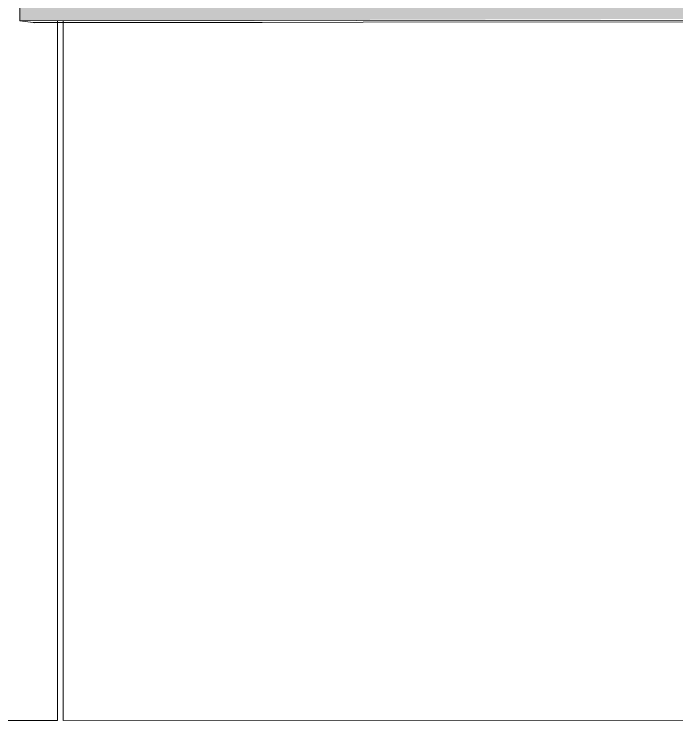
# Model space of a CAD drawing. Header units: inches. Extents: x 27328 to 52026, y -4075 to 4147.
# Drawn here: x 49625.23962 to 49625.25383, y 60.01821 to 60.0334 of the extents above; entities that cross this region are included whole.
import ezdxf

# ---------------------------------------------------------------- set-up
doc = ezdxf.new("R2010")
doc.units = ezdxf.units.IN
doc.header["$MEASUREMENT"] = 0
for name, color, linetype, lineweight in [('A-WALL-PATT', 111, 'Continuous', 9), ('L-SITE-WALL', 31, 'Continuous', 9), ('Q-SPCQ', 91, 'Continuous', 9)]:
    doc.layers.add(name, color=color, linetype=linetype, lineweight=lineweight)

# ---------------------------------------------------------------- blocks, each defined once
blk = doc.blocks.new('FP_214-mezzanine - perspective')
at = {"layer": 'A-WALL-PATT'}
for p, q in [((23035.604862, 60.033255), (23035.604862, 60.018242)), ((23035.604985, 60.018242), (23035.604985, 60.033255)), ((23035.604862, 60.018242), (23035.557524, 60.018213)), ((23035.624369, 60.018255), (23035.604985, 60.018242))]:
    blk.add_line(p, q, dxfattribs=at)

msp = doc.modelspace()

# ---------------------------------------------------------------- hatches: boundary and pattern name
at = {"layer": 'Q-SPCQ'}
h = msp.add_hatch(color=256, dxfattribs=at)
h.paths.add_polyline_path([(49625.239738, 60.033253), (49625.256704, 60.033302), (49625.256424, 60.033667), (49625.256012, 60.034196), (49625.240654, 60.034178), (49625.240654, 60.058194), (49625.261007, 60.058235), (49625.260889, 60.059159), (49625.239738, 60.059116), (49625.239738, 60.03695)], flags=0)
h.paths.add_polyline_path([(49625.263259, 60.03328), (49625.283804, 60.033303), (49625.283804, 60.059206), (49625.261046, 60.059159), (49625.261164, 60.058235), (49625.282884, 60.058279), (49625.282884, 60.034227), (49625.264509, 60.034206), (49625.264509, 60.033474), (49625.263401, 60.033467), (49625.263265, 60.033288)], flags=0)

# ---------------------------------------------------------------- linework, layer by layer
for p, q in [((49625.239738, 60.059116), (49625.239738, 60.033253)), ((49625.239738, 60.033253), (49625.256725, 60.033272)), ((49625.239738, 60.033253), (49625.240024, 60.033215)), ((49625.25675, 60.033234), (49625.240024, 60.033215)), ((49625.240024, 60.033215), (49625.244908, 60.03322)), ((49625.240056, 60.03321), (49625.240024, 60.033215)), ((49625.244939, 60.033216), (49625.244908, 60.03322))]:
    msp.add_line(p, q, dxfattribs=at)

# ---------------------------------------------------------------- block references
at = {"layer": 'L-SITE-WALL'}
msp.add_blockref('FP_214-mezzanine - perspective', (26589.635683, 0), dxfattribs=at)

doc.saveas('drawing.dxf')
